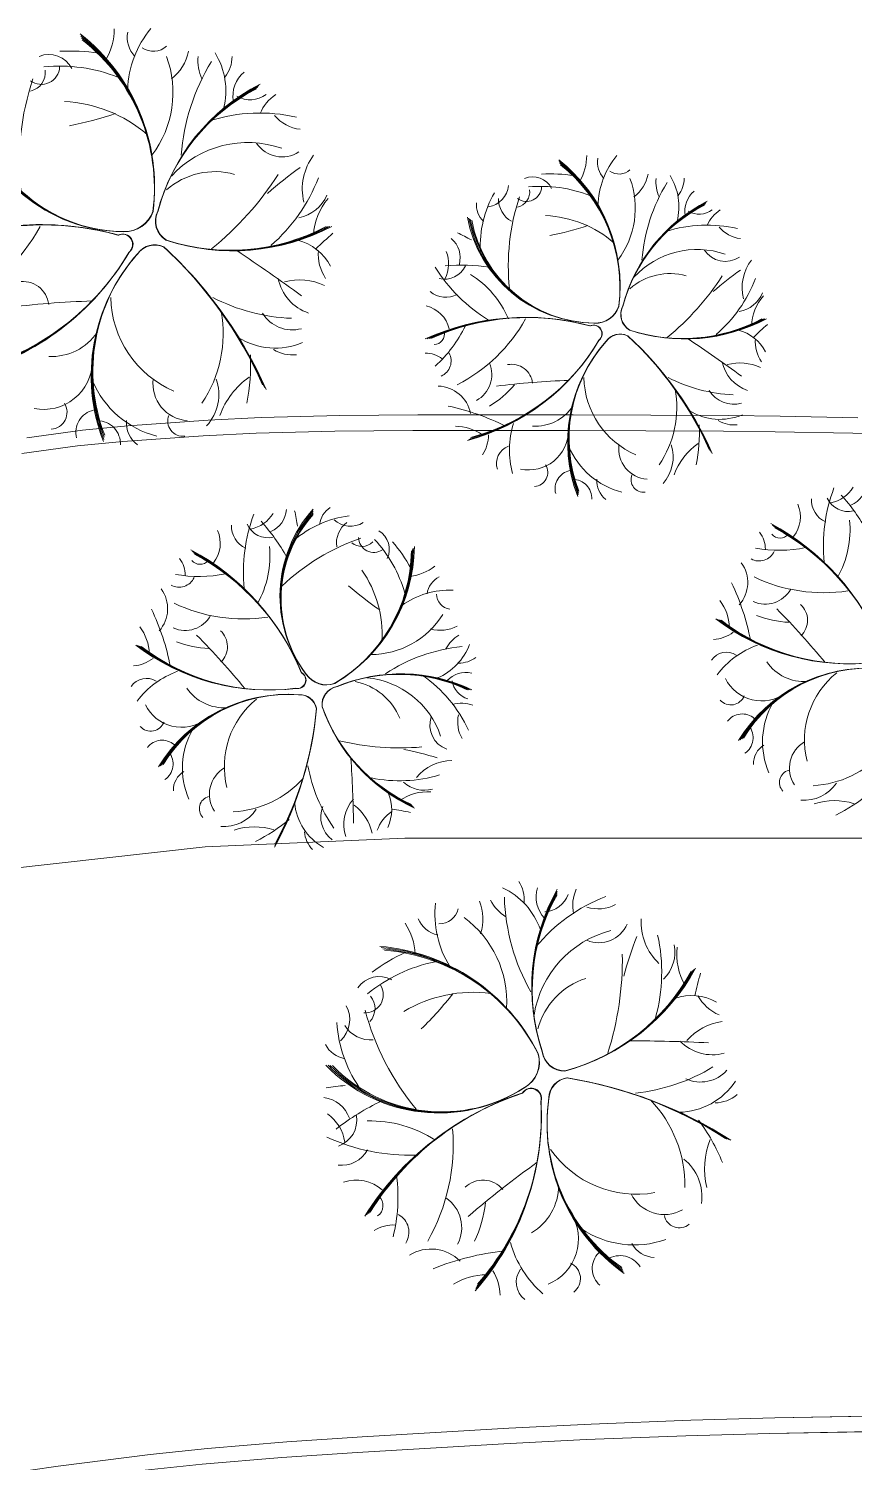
# Model space of a CAD drawing. Header units: metres. Extents: x -1097 to 1588, y -673 to 884.
# Drawn here: x 962.7 to 987.51, y 517.9 to 561.02 of the extents above; entities that cross this region are included whole.
import ezdxf

# ---------------------------------------------------------------- set-up
doc = ezdxf.new("R2010")
doc.units = ezdxf.units.M
for name, color, linetype, lineweight, plot in [('CRECIDA_Q2', 150, 'Continuous', 0, False), ('TERRENO', 188, 'Continuous', 0, False), ('TEXTO', 7, 'Continuous', 0, False), ('VEGETACION', 85, 'Continuous', 0, False), ('VISTA LEJOS', 7, 'Continuous', 0, False)]:
    doc.layers.add(name, color=color, linetype=linetype, lineweight=lineweight, plot=plot)

msp = doc.modelspace()

# ---------------------------------------------------------------- linework, layer by layer
at = {"layer": 'CRECIDA_Q2'}
msp.add_lwpolyline([(920, 516.359), (926, 520.352), (932, 524.036), (938, 527.313), (944, 530.098), (950, 532.658), (956, 534.528), (962, 535.74), (968, 536.412), (974, 536.674), (980, 536.674), (986, 536.674), (992, 536.674)], dxfattribs=at)
at = {"layer": 'TERRENO'}
msp.add_lwpolyline([(962.489, 548.243), (964.159, 548.473), (965.522, 548.608), (967.942, 548.78), (969.535, 548.857), (971.897, 548.915), (974.239, 548.934), (978.905, 548.934), (981.238, 548.929), (983.571, 548.915), (985.126, 548.896), (987.459, 548.852), (988.755, 548.819)], dxfattribs=at)
at = {"layer": 'TEXTO', "color": 141}
msp.add_lwpolyline([(989.542, 518.857), (984.963, 518.77), (982.438, 518.703), (979.443, 518.588), (976.975, 518.463), (972.569, 518.204), (970.303, 518.05), (967.913, 517.849), (966.194, 517.666), (963.43, 517.321), (961.769, 517.081), (959.551, 516.706), (957.516, 516.322), (953.628, 515.545), (951.679, 515.132), (949.721, 514.671), (948.405, 514.316), (946.418, 513.711), (945.304, 513.327), (943.951, 512.78), (942.808, 512.252), (491.207, 415.553)], dxfattribs=at)
at = {"layer": 'VEGETACION'}
for centre, radius, start, end in [((963.399, 561.026), 1.869, -30.3109, -0.1369), ((968.668, 559.102), 3, 140.203, 178.1947), ((960.618, 556.261), 5.862, -7.0126, 51.7609), ((960.675, 556.246), 5.803, -7.0126, 51.7609), ((960.731, 556.232), 5.745, -7.0126, 51.7609), ((960.787, 556.218), 5.686, -7.0126, 51.7609), ((966.495, 560.767), 0.839, 169.6778, -136.2887), ((963.3, 559.47), 0.775, 26.989, 112.3536), ((963.918, 553.779), 6.571, 82.3394, 92.5468), ((966.441, 560.922), 0.58, -125.0679, -46.7585), ((963.899, 559.101), 3.133, -37.04, 20.2784), ((966.137, 560.601), 1.382, -52.2138, -10.7459), ((969.133, 560.057), 1.353, 174.4694, -156.1224), ((966.443, 559.153), 2.176, -14.1206, 31.5271), ((967.769, 560.2), 1.04, -37.8757, -0.6938), ((963.078, 559.895), 0.548, -126.8376, -2.2225), ((962.632, 559.693), 0.561, -77.8599, 7.8919), ((963.622, 555.143), 4.754, 68.3223, 95.6759), ((973.516, 556.748), 6.258, 148.3668, 175.7309), ((969.761, 558.996), 0.93, 129.1335, -169.7906), ((970.272, 557.006), 7.859, 161.4244, -173.9045), ((972.283, 554.01), 5.906, 117.2325, 165.0827), ((972.344, 554.002), 5.967, 117.2325, 165.0827), ((972.406, 553.994), 6.027, 117.2325, 165.0827), ((963.578, 554.742), 4.093, 49.1819, 87.2866), ((972.221, 554.018), 5.846, 117.2325, 165.0827), ((969.352, 559.693), 0.81, -119.4079, -53.7772), ((970.769, 558.022), 1.206, 122.4262, 158.3906), ((965.574, 559.649), 4.73, -169.3991, -90.6111), ((965.581, 559.601), 4.683, -169.3991, -90.6111), ((965.588, 559.552), 4.635, -169.3991, -90.6111), ((965.595, 559.504), 4.588, -169.3991, -90.6111), ((961.733, 569.217), 11.329, -78.8812, -71.6233), ((969.641, 553.488), 4.996, 77.262, 107.3482), ((970.967, 559.119), 1.128, -141.3142, -95.8118), ((969.28, 554.478), 3.119, 70.8016, 137.4059), ((970.308, 558.088), 0.922, -146.5166, -56.5593), ((972.609, 556.199), 1.693, 143.1596, -166.5877), ((975.624, 553.276), 4.844, -7.0126, 51.7609), ((977.922, 557.213), 1.544, -30.3109, -0.1369), ((980.48, 556.999), 0.693, 169.6778, -136.2887), ((982.276, 555.623), 2.478, 140.203, 178.1947), ((968.29, 554.533), 2.189, 74.3184, 131.5501), ((962.215, 561.764), 9.484, -50.9616, -32.7007), ((979.313, 545.181), 14.413, 125.9438, 130.9474), ((978.351, 551.225), 5.429, 82.3394, 92.5468), ((975.671, 553.264), 4.795, -7.0126, 51.7609), ((975.717, 553.252), 4.747, -7.0126, 51.7609), ((975.764, 553.24), 4.698, -7.0126, 51.7609), ((980.435, 557.128), 0.479, -125.0679, -46.7585), ((980.184, 556.862), 1.142, -52.2138, -10.7459), ((966.618, 558.367), 5.12, -49.014, -20.954), ((976.392, 556.374), 0.725, -80.5732, -5.4598), ((977.657, 556.279), 0.453, -126.8376, -2.2225), ((977.84, 555.928), 0.64, 26.989, 112.3536), ((978.106, 552.352), 3.928, 68.3223, 95.6759), ((978.335, 555.623), 2.589, -37.04, 20.2784), ((986.282, 553.679), 5.171, 148.3668, 175.7309), ((982.66, 556.412), 1.118, 174.4694, -156.1224), ((980.437, 555.666), 1.798, -14.1206, 31.5271), ((981.533, 556.531), 0.859, -37.8757, -0.6938), ((970.609, 556.452), 1.134, -79.471, -22.6738), ((973.086, 554.718), 1.835, 139.4516, 176.9574), ((976.854, 555.733), 0.707, 175.5863, -134.2924), ((979.442, 554.498), 3.177, 149.9473, -176.8254), ((977.588, 555.902), 0.776, 178.8709, -119.6274), ((983.601, 553.891), 6.494, 161.4244, -173.9045), ((977.288, 556.112), 0.464, -77.8599, 7.8919), ((985.313, 551.41), 4.93, 117.2325, 165.0827), ((985.364, 551.403), 4.98, 117.2325, 165.0827), ((983.179, 555.536), 0.769, 129.1335, -169.7906), ((965.573, 555.825), 0.907, -93.1322, -17.9739), ((965.58, 555.815), 0.898, -93.1322, -17.9739), ((965.587, 555.805), 0.889, -93.1322, -17.9739), ((965.594, 555.795), 0.88, -93.1322, -17.9739), ((967.163, 555.228), 0.66, 153.4198, -121.2712), ((967.172, 555.232), 0.667, 153.4198, -121.2712), ((967.182, 555.236), 0.674, 153.4198, -121.2712), ((967.191, 555.241), 0.681, 153.4198, -121.2712), ((979.719, 556.076), 3.908, -169.3991, -90.6111), ((978.07, 552.021), 3.382, 49.1819, 87.2866), ((985.212, 551.423), 4.83, 117.2325, 165.0827), ((985.263, 551.416), 4.88, 117.2325, 165.0827), ((982.841, 556.112), 0.669, -119.4079, -53.7772), ((984.012, 554.731), 0.996, 122.4262, 158.3906), ((963.038, 546.248), 8.881, 74.7272, 114.2407), ((963.071, 546.333), 8.792, 74.7272, 114.2407), ((963.103, 546.419), 8.703, 74.7272, 114.2407), ((963.135, 546.505), 8.615, 74.7272, 114.2407), ((957.903, 557.909), 5.869, -63.0744, -28.8672), ((968.749, 560.555), 6.199, -108.1317, -62.2585), ((968.775, 560.614), 6.263, -108.1317, -62.2585), ((968.801, 560.673), 6.327, -108.1317, -62.2585), ((968.827, 560.732), 6.391, -108.1317, -62.2585), ((979.725, 556.036), 3.869, -169.3991, -90.6111), ((979.731, 555.996), 3.83, -169.3991, -90.6111), ((979.736, 555.956), 3.791, -169.3991, -90.6111), ((976.546, 563.982), 9.361, -78.8812, -71.6233), ((983.08, 550.985), 4.128, 77.262, 107.3482), ((984.175, 555.638), 0.932, -141.3142, -95.8118), ((965.505, 554.531), 0.311, -49.8029, 114.2093), ((965.513, 554.534), 0.308, -49.8029, 114.2093), ((965.52, 554.537), 0.305, -49.8029, 114.2093), ((965.528, 554.54), 0.302, -49.8029, 114.2093), ((966.486, 553.874), 0.64, 64.1571, 144.9717), ((966.483, 553.883), 0.634, 64.1571, 144.9717), ((966.481, 553.893), 0.627, 64.1571, 144.9717), ((966.479, 553.902), 0.621, 64.1571, 144.9717), ((970.417, 553.19), 1.513, 26.9787, 76.13), ((978.878, 546.691), 10.79, 130.7293, 134.4144), ((974.892, 554.128), 0.769, -14.6065, 49.1598), ((973.516, 550.324), 5.002, 60.2465, 65.6779), ((958.85, 558.317), 7.95, -74.8679, -30.4024), ((958.924, 558.281), 7.87, -74.8679, -30.4024), ((958.998, 558.246), 7.791, -74.8679, -30.4024), ((959.072, 558.211), 7.711, -74.8679, -30.4024), ((970.082, 550.585), 5.509, 138.4124, -158.9788), ((970.044, 550.627), 5.454, 138.4124, -158.9788), ((970.006, 550.669), 5.399, 138.4124, -158.9788), ((969.967, 550.712), 5.344, 138.4124, -158.9788), ((958.282, 545.251), 12.511, 23.8645, 47.4059), ((958.2, 545.152), 12.64, 23.8645, 47.4059), ((958.118, 545.054), 12.769, 23.8645, 47.4059), ((958.036, 544.955), 12.898, 23.8645, 47.4059), ((934.571, 503.241), 61.595, 53.87007, 56.06767), ((972.702, 554.241), 1.306, 175.4194, -146.0112), ((974.281, 553.948), 1.034, -25.4563, 21.2377), ((982.781, 551.803), 2.577, 70.8016, 137.4059), ((983.631, 554.786), 0.762, -146.5166, -56.5593), ((985.532, 553.225), 1.399, 143.1596, -166.5877), ((979.139, 556.486), 4.982, -148.0271, -121.8354), ((975.193, 554.168), 0.683, -103.4701, -23.891), ((975.682, 547.834), 6.075, 81.8669, 94.4128), ((974.395, 551.124), 2.961, 23.3346, 57.9119), ((981.963, 551.848), 1.809, 74.3184, 131.5501), ((991.071, 544.121), 11.909, 125.9438, 130.9474), ((962.522, 552.639), 0.78, 6.6356, 100.1339), ((971.545, 553.771), 1.374, -169.0993, -108.5458), ((970.835, 551.682), 1.784, 65.2459, 104.8545), ((976.944, 557.823), 7.836, -50.9616, -32.7007), ((980.582, 555.017), 4.231, -49.014, -20.954), ((965.557, 524.268), 28.581, 91.8959, 97.1824), ((968.308, 553.012), 3.15, -178.6401, -113.41), ((970.823, 557.978), 5.671, -117.2715, -92.2861), ((975.232, 553.67), 0.727, -130.2988, -61.7859), ((983.879, 553.434), 0.937, -79.471, -22.6738), ((985.926, 552.001), 1.516, 139.4516, 176.9574), ((964.819, 551.85), 3.722, -34.2307, 10.3731), ((970.616, 553.008), 1.045, -148.9222, -74.8688), ((977.624, 545.002), 7.338, 74.7272, 114.2407), ((974.415, 551.763), 0.949, 14.1637, 76.1762), ((977.651, 545.073), 7.265, 74.7272, 114.2407), ((977.677, 545.144), 7.191, 74.7272, 114.2407), ((977.704, 545.215), 7.118, 74.7272, 114.2407), ((979.719, 552.916), 0.75, -93.1322, -17.9739), ((979.724, 552.908), 0.742, -93.1322, -17.9739), ((979.73, 552.899), 0.735, -93.1322, -17.9739), ((979.736, 552.891), 0.727, -93.1322, -17.9739), ((981.032, 552.422), 0.546, 153.4198, -121.2712), ((981.04, 552.426), 0.551, 153.4198, -121.2712), ((981.048, 552.429), 0.557, 153.4198, -121.2712), ((981.055, 552.433), 0.563, 153.4198, -121.2712), ((974.869, 551.843), 0.323, -87.4794, 11.746), ((972.275, 553.795), 3.935, -47.9098, -25.8136), ((973.38, 554.638), 4.849, -63.0744, -28.8672), ((979.663, 551.847), 0.257, -49.8029, 114.2093), ((979.669, 551.849), 0.255, -49.8029, 114.2093), ((979.675, 551.852), 0.252, -49.8029, 114.2093), ((979.681, 551.854), 0.249, -49.8029, 114.2093), ((982.343, 556.824), 5.122, -108.1317, -62.2585), ((982.364, 556.873), 5.175, -108.1317, -62.2585), ((982.385, 556.922), 5.228, -108.1317, -62.2585), ((982.407, 556.971), 5.281, -108.1317, -62.2585), ((983.721, 550.739), 1.25, 26.9787, 76.13), ((990.712, 545.369), 8.915, 130.7293, 134.4144), ((963.386, 552.813), 1.651, -93.0608, -33.7955), ((970.108, 553.507), 2.092, -122.2591, -66.9897), ((974.163, 554.975), 6.568, -74.8679, -30.4024), ((974.224, 554.946), 6.503, -74.8679, -30.4024), ((974.286, 554.917), 6.437, -74.8679, -30.4024), ((974.347, 554.888), 6.371, -74.8679, -30.4024), ((983.444, 548.586), 4.552, 138.4124, -158.9788), ((983.413, 548.621), 4.506, 138.4124, -158.9788), ((983.381, 548.656), 4.461, 138.4124, -158.9788), ((983.349, 548.691), 4.415, 138.4124, -158.9788), ((980.473, 551.304), 0.529, 64.1571, 144.9717), ((980.471, 551.312), 0.523, 64.1571, 144.9717), ((980.469, 551.319), 0.518, 64.1571, 144.9717), ((980.467, 551.327), 0.513, 64.1571, 144.9717), ((973.694, 544.179), 10.337, 23.8645, 47.4059), ((973.626, 544.097), 10.444, 23.8645, 47.4059), ((973.558, 544.016), 10.55, 23.8645, 47.4059), ((973.49, 543.934), 10.657, 23.8645, 47.4059), ((954.103, 509.467), 50.894, 53.8701, 56.0677), ((985.609, 551.607), 1.079, 175.4194, -146.0112), ((963.389, 550.929), 5.974, -11.3278, 2.7521), ((970.621, 552.29), 1.081, -121.9118, -83.5178), ((974.62, 550.439), 0.824, 52.2518, 90.5793), ((974.886, 551.033), 0.504, -65.7095, 27.1401), ((963.146, 551.037), 1.466, -101.2643, -1.1503), ((975.728, 550.617), 0.883, -61.5198, 22.9503), ((977.198, 550.283), 0.645, 6.6356, 100.1339), ((984.653, 551.219), 1.136, -169.0993, -108.5458), ((984.067, 549.493), 1.474, 65.2459, 104.8545), ((967.249, 551.536), 2.858, -157.3326, -104.242), ((967.543, 550.346), 1.115, 172.8016, -94.3436), ((966.985, 550.031), 1.423, -42.0554, 18.6273), ((970.657, 548.609), 2.347, 124.7312, 160.552), ((974.977, 549.262), 1.01, 10.8837, 88.4892), ((974.911, 552.333), 3.124, -58.5365, -40.244), ((979.705, 526.841), 23.615, 91.8959, 97.1824), ((981.979, 550.592), 2.603, -178.6401, -113.41), ((979.095, 549.631), 3.076, -34.2307, 10.3731), ((984.056, 554.695), 4.686, -117.2715, -92.2861), ((963.335, 549.486), 0.513, -86.0663, 31.7343), ((983.885, 550.588), 0.864, -148.9222, -74.8688), ((964.788, 548.888), 0.675, 102.0332, -164.9929), ((967.332, 549.218), 0.456, 157.6352, -83.3031), ((973.887, 542.877), 6.938, 63.1155, 78.2042), ((977.911, 550.427), 1.364, -93.0608, -33.7955), ((983.465, 551.001), 1.729, -122.2591, -66.9897), ((964.756, 548.538), 0.696, -2.8136, 89.859), ((966.448, 549.162), 0.818, 174.9157, -126.473), ((975.509, 547.631), 1.434, 55.0521, 89.7129), ((979.786, 548.346), 2.646, 162.2918, -164.5827), ((977.713, 548.96), 1.211, -101.2643, -1.1503), ((977.913, 548.871), 4.936, -11.3278, 2.7521), ((983.889, 549.995), 0.893, -121.9118, -83.5178), ((975.432, 548.801), 1.079, -33.6652, 0.2761), ((977.299, 547.948), 0.546, 109.7766, -161.1616), ((981.103, 549.372), 2.362, -157.3326, -104.242), ((981.346, 548.389), 0.921, 172.8016, -94.3436), ((980.885, 548.129), 1.176, -42.0554, 18.6273), ((983.919, 546.954), 1.939, 124.7312, 160.552), ((977.869, 547.678), 0.424, -86.0663, 31.7343), ((979.07, 547.184), 0.557, 102.0332, -164.9929), ((981.172, 547.456), 0.376, 157.6352, -83.3031), ((979.043, 546.895), 0.575, -2.8136, 89.859), ((980.441, 547.41), 0.676, 174.9157, -126.473), ((991.559, 545.462), 4.982, 159.4624, -174.3459), ((986.588, 547.771), 1.034, -77.9669, -31.2728), ((987.103, 547.396), 0.769, -67.117, -3.3508), ((986.947, 546.848), 0.727, 177.1906, -114.2964), ((987.318, 547.182), 0.683, -155.9806, -76.4016), ((982.59, 542.939), 6.075, 29.3564, 41.9022), ((974.127, 544.672), 4.982, 159.4624, -174.3459), ((969.156, 546.982), 1.034, -77.9669, -31.2728), ((969.671, 546.607), 0.769, -67.117, -3.3508), ((974.154, 543.962), 3.908, 138.0903, -143.1217), ((974.126, 543.933), 3.869, 138.0903, -143.1217), ((974.098, 543.905), 3.83, 138.0903, -143.1217), ((974.069, 543.876), 3.791, 138.0903, -143.1217), ((972.734, 543.222), 3.177, 97.4368, 130.6641), ((965.815, 545.384), 5.002, 7.736, 13.1674), ((972.139, 546.027), 0.707, 123.0758, 173.1971), ((984.936, 546.336), 0.949, -38.3468, 23.6656), ((967.504, 545.546), 0.949, -38.3468, 23.6656), ((969.515, 546.058), 0.727, 177.1906, -114.2964), ((969.886, 546.393), 0.683, -155.9806, -76.4016), ((965.158, 542.15), 6.075, 29.3564, 41.9022), ((972.366, 546.783), 0.725, -133.0838, -57.9704), ((972.719, 545.547), 0.776, 126.3603, -172.138), ((972.893, 545.363), 0.64, -25.5215, 59.8431), ((984.01, 545.367), 0.824, -0.2587, 38.0688), ((981.525, 539.674), 7.338, 22.2167, 61.7302), ((981.597, 539.696), 7.265, 22.2167, 61.7302), ((981.669, 539.718), 7.191, 22.2167, 61.7302), ((981.742, 539.74), 7.118, 22.2167, 61.7302), ((984.417, 545.962), 2.961, -29.1759, 5.4014), ((966.985, 545.173), 2.961, -29.1759, 5.4014), ((974.784, 539.553), 6.494, 108.9139, 133.5849), ((969.441, 545.508), 4.844, -59.5232, -0.7497), ((972.703, 545.913), 0.464, -130.3704, -44.6187), ((973.061, 545.722), 0.453, -179.3481, -54.733), ((970.218, 542.976), 3.928, 15.8118, 43.1653), ((969.473, 542.096), 5.429, 29.8289, 40.0362), ((985.276, 546.024), 0.323, -139.9899, -40.7645), ((966.578, 544.578), 0.824, -0.2587, 38.0688), ((964.093, 538.885), 7.338, 22.2167, 61.7302), ((967.844, 545.235), 0.323, -139.9899, -40.7645), ((964.165, 538.907), 7.265, 22.2167, 61.7302), ((964.238, 538.929), 7.191, 22.2167, 61.7302), ((964.31, 538.951), 7.118, 22.2167, 61.7302), ((969.497, 545.375), 4.698, -59.5232, -0.7497), ((969.478, 545.419), 4.747, -59.5232, -0.7497), ((969.459, 545.463), 4.795, -59.5232, -0.7497), ((984.643, 545.517), 0.504, -118.22, -25.3705), ((985.246, 549.27), 3.935, -100.4204, -78.3241), ((967.814, 548.481), 3.935, -100.4204, -78.3241), ((969.933, 542.803), 3.382, -3.3286, 34.776), ((973.963, 546.08), 1.544, -82.8214, -52.6474), ((983.293, 544.367), 1.01, -41.6268, 35.9787), ((965.861, 543.578), 1.01, -41.6268, 35.9787), ((967.211, 544.728), 0.504, -118.22, -25.3705), ((978.496, 551.292), 9.361, -131.3917, -124.1338), ((975.351, 541.659), 2.478, 87.6925, 125.6842), ((975.35, 543.92), 0.693, 117.1673, 171.2007), ((977.564, 541.346), 6.938, 10.6049, 25.6937), ((984.826, 544.596), 0.883, -114.0303, -29.5602), ((986.587, 548.906), 4.849, -115.5849, -81.3777), ((969.156, 548.117), 4.849, -115.5849, -81.3777), ((975.425, 544.034), 0.479, -177.5784, -99.269), ((982.323, 542.953), 1.434, 2.5416, 37.2023), ((960.132, 540.557), 6.938, 10.6049, 25.6937), ((967.394, 543.806), 0.883, -114.0303, -29.5602), ((972.953, 544.785), 2.589, -89.5505, -32.2321), ((985.69, 546.289), 3.124, -111.047, -92.7546), ((968.381, 526.97), 23.615, 39.3853, 44.6718), ((985.455, 543.227), 0.645, -45.8749, 47.6233), ((964.891, 542.163), 1.434, 2.5416, 37.2023), ((968.023, 542.438), 0.645, -45.8749, 47.6233), ((975.061, 544.072), 1.142, -104.7244, -63.2564), ((983.205, 543.726), 1.079, -86.1757, -52.2344), ((987.331, 548.49), 6.568, -127.3784, -82.9129), ((987.345, 548.424), 6.503, -127.3784, -82.9129), ((987.359, 548.357), 6.437, -127.3784, -82.9129), ((987.374, 548.291), 6.371, -127.3784, -82.9129), ((969.899, 547.701), 6.568, -127.3784, -82.9129), ((969.913, 547.634), 6.503, -127.3784, -82.9129), ((969.928, 547.568), 6.437, -127.3784, -82.9129), ((969.942, 547.502), 6.371, -127.3784, -82.9129), ((968.258, 545.499), 3.124, -111.047, -92.7546), ((950.949, 526.181), 23.615, 39.3853, 44.6718), ((976.246, 537.296), 5.171, 95.8563, 123.2203), ((974.266, 543.144), 1.798, -66.6312, -20.9834), ((976.211, 541.834), 1.118, 121.9589, 151.3671), ((985.493, 539.994), 2.646, 109.7813, 142.9068), ((965.773, 542.936), 1.079, -86.1757, -52.2344), ((975.619, 542.8), 0.859, -90.3862, -53.2043), ((983.664, 541.725), 0.546, 57.2661, 146.3278), ((968.062, 539.205), 2.646, 109.7813, 142.9068), ((970.764, 541.434), 0.257, -102.3134, 61.6988), ((970.77, 541.43), 0.255, -102.3134, 61.6988), ((970.775, 541.427), 0.252, -102.3134, 61.6988), ((970.781, 541.423), 0.249, -102.3134, 61.6988), ((971.647, 542.04), 0.75, -145.6427, -70.4844), ((971.644, 542.03), 0.742, -145.6427, -70.4844), ((971.64, 542.021), 0.735, -145.6427, -70.4844), ((971.637, 542.011), 0.727, -145.6427, -70.4844), ((973.805, 536.773), 4.83, 64.722, 112.5721), ((973.831, 536.728), 4.88, 64.722, 112.5721), ((973.856, 536.684), 4.93, 64.722, 112.5721), ((973.882, 536.639), 4.98, 64.722, 112.5721), ((972.16, 538.198), 4.128, 24.7515, 54.8377), ((975.831, 540.889), 0.769, 76.623, 137.6988), ((987.91, 537.237), 4.552, 85.9019, 148.5107), ((987.919, 537.284), 4.506, 85.9019, 148.5107), ((987.927, 537.33), 4.461, 85.9019, 148.5107), ((987.936, 537.377), 4.415, 85.9019, 148.5107), ((986.003, 542.748), 1.364, -145.5713, -86.306), ((988.61, 539.621), 2.603, 128.8494, -165.9205), ((966.232, 540.936), 0.546, 57.2661, 146.3278), ((968.571, 541.959), 1.364, -145.5713, -86.306), ((972.055, 540.697), 0.546, 100.9093, -173.7818), ((972.062, 540.693), 0.551, 100.9093, -173.7818), ((972.07, 540.689), 0.557, 100.9093, -173.7818), ((972.077, 540.685), 0.563, 100.9093, -173.7818), ((972.165, 539.609), 1.809, 21.8079, 79.0396), ((972.627, 538.932), 2.577, 18.2911, 84.8953), ((976.083, 541.507), 0.669, -171.9184, -106.2877), ((984.719, 542.013), 1.211, -153.7749, -53.6608), ((967.287, 541.223), 1.211, -153.7749, -53.6608), ((970.478, 536.448), 4.552, 85.9019, 148.5107), ((970.487, 536.495), 4.506, 85.9019, 148.5107), ((970.495, 536.541), 4.461, 85.9019, 148.5107), ((970.504, 536.587), 4.415, 85.9019, 148.5107), ((971.178, 538.832), 2.603, 128.8494, -165.9205), ((970.826, 540.46), 0.529, 11.6466, 92.4612), ((970.831, 540.467), 0.523, 11.6466, 92.4612), ((970.836, 540.473), 0.518, 11.6466, 92.4612), ((970.841, 540.479), 0.513, 11.6466, 92.4612), ((975.7, 539.738), 0.996, 69.9156, 105.88), ((983.797, 541.108), 0.424, -138.5768, -20.7762), ((987.109, 539.573), 2.362, 150.1568, -156.7526), ((960.73, 541.515), 10.657, -28.646, -5.1047), ((960.836, 541.511), 10.55, -28.646, -5.1047), ((960.941, 541.507), 10.444, -28.646, -5.1047), ((961.047, 541.502), 10.337, -28.646, -5.1047), ((976.345, 542.336), 5.122, -160.6422, -114.769), ((976.396, 542.349), 5.175, -160.6422, -114.769), ((976.448, 542.362), 5.228, -160.6422, -114.769), ((976.5, 542.374), 5.281, -160.6422, -114.769), ((975.511, 540.074), 0.762, 160.9729, -109.0699), ((976.518, 540.16), 0.932, 166.1753, -148.3223), ((984.136, 539.855), 0.557, 49.5226, 142.4966), ((966.365, 540.319), 0.424, -138.5768, -20.7762), ((969.677, 538.784), 2.362, 150.1568, -156.7526), ((983.89, 539.701), 0.575, -55.3242, 37.3484), ((966.704, 539.065), 0.557, 49.5226, 142.4966), ((973.852, 547.228), 7.836, -103.4722, -85.2112), ((985.15, 538.905), 0.676, 122.4052, -178.9835), ((986.477, 538.783), 0.921, 120.291, -146.8541), ((966.458, 538.911), 0.575, -55.3242, 37.3484), ((921.581, 535.921), 50.894, 1.3595, 3.5571), ((971.577, 527.679), 11.909, 73.4333, 78.4369), ((975.43, 537.615), 1.399, 90.6491, 140.9017), ((986.093, 541.325), 3.076, -86.7412, -42.1374), ((967.718, 538.115), 0.676, 122.4052, -178.9835), ((969.045, 537.993), 0.921, 120.291, -146.8541), ((975.698, 539.681), 4.686, -169.782, -144.7966), ((973.839, 542.633), 4.231, -101.5246, -73.4645), ((985.631, 538.353), 0.376, 105.1246, -135.8136), ((968.661, 540.536), 3.076, -86.7412, -42.1374), ((974.59, 539.054), 0.937, -131.9815, -75.1843), ((985.99, 538.99), 1.176, -94.566, -33.8832), ((968.199, 537.564), 0.376, 105.1246, -135.8136), ((972.407, 537.901), 1.729, -174.7696, -119.5003), ((973.303, 537.092), 1.136, 138.3902, -161.0564), ((971.577, 536.506), 1.474, 12.7354, 52.3439), ((972.355, 537.539), 1.25, -25.5318, 23.6195), ((974.699, 536.557), 1.516, 86.9411, 124.4468), ((986.904, 535.867), 1.939, 72.2206, 108.0414), ((984.77, 541.799), 4.936, -63.8384, -49.7585), ((968.558, 538.2), 1.176, -94.566, -33.8832), ((967.338, 541.01), 4.936, -63.8384, -49.7585), ((972.335, 537.317), 0.864, 158.5673, -127.3793), ((974.193, 536.57), 1.079, 122.9089, 161.4783), ((972.349, 528.723), 8.915, 78.2188, 81.9039), ((969.472, 535.078), 1.939, 72.2206, 108.0414), ((971.868, 536.953), 0.893, -174.4224, -136.0283), ((976.018, 533.208), 2.176, 19.3799, 65.0277), ((976.546, 534.813), 1.04, -4.3751, 32.8068), ((983.838, 532.197), 6.027, 150.7331, -161.4167), ((983.783, 532.17), 5.967, 150.7331, -161.4167), ((978.872, 534.908), 0.93, 162.6341, -136.29), ((980.25, 534.653), 1.206, 155.9267, -168.1089), ((977.902, 534.393), 3, 173.7036, -148.3047), ((974.964, 534.247), 1.382, -18.7133, 22.7547), ((977.763, 535.447), 1.353, -152.03, -122.6218), ((983.244, 535.107), 6.258, -178.1326, -150.7686), ((983.727, 532.143), 5.906, 150.7331, -161.4167), ((983.671, 532.116), 5.846, 150.7331, -161.4167), ((981.812, 530.25), 4.996, 110.7626, 140.8488), ((978.146, 535.264), 0.81, -85.9073, -20.2766), ((979.809, 535.677), 1.128, -107.8136, -62.3112), ((975.171, 534.583), 0.839, -156.8216, -102.7882), ((975.04, 534.682), 0.58, -91.5673, -13.2579), ((973.926, 531.761), 3.133, -3.5394, 53.779), ((982.791, 534.148), 1.693, 176.6602, -133.0871), ((972.447, 533.09), 1.869, 3.1897, 33.3637), ((980.964, 530.875), 3.119, 104.3022, 170.9064), ((979.829, 534.453), 0.922, -113.016, -23.0588), ((972.758, 527.581), 5.862, 26.488, 85.2614), ((972.812, 527.601), 5.803, 26.488, 85.2614), ((994.462, 528.66), 14.413, 159.4444, 164.448), ((976.598, 532.65), 5.12, -15.5135, 12.5466), ((980.983, 533.255), 1.134, -45.9704, 10.8268), ((984.006, 533.176), 1.835, 172.9522, -149.5421), ((975.879, 528.307), 4.754, 101.8229, 129.1764), ((976.879, 527.333), 6.571, 115.84, 126.0473), ((972.867, 527.62), 5.745, 26.488, 85.2614), ((972.922, 527.639), 5.686, 26.488, 85.2614), ((971.051, 533.052), 9.484, -17.4611, 0.7999), ((973.223, 531.738), 0.775, 60.4896, 145.8542), ((977.168, 535.65), 6.199, -74.6311, -28.7579), ((977.157, 535.713), 6.263, -74.6311, -28.7579), ((977.146, 535.777), 6.327, -74.6311, -28.7579), ((977.134, 535.841), 6.391, -74.6311, -28.7579), ((993.266, 529.68), 10.79, 164.2299, 167.915), ((972.803, 531.97), 0.548, -93.337, 31.2781), ((980.109, 530.375), 2.189, 107.819, 165.0507), ((971.464, 531.221), 0.878, -47.0727, 28.0407), ((972.543, 531.555), 0.561, -44.3593, 41.3924), ((976.064, 527.949), 4.093, 82.6825, 120.7871), ((966.536, 539.001), 11.329, -45.3806, -38.1227), ((982.623, 530.429), 1.513, 60.4793, 109.6306), ((983.949, 532.567), 1.306, -151.08, -112.5106), ((980.397, 533.531), 7.859, -165.075, -140.404), ((975.794, 531.365), 3.845, -176.5521, -143.3248), ((972.986, 531.543), 0.939, -147.6286, -86.1269), ((983.805, 529.403), 1.784, 98.7465, 138.355), ((972.357, 530.883), 0.855, -150.9131, -100.7918), ((980.302, 468.992), 61.595, 87.37064, 89.56824), ((983.244, 531.536), 1.374, -135.5987, -75.0452), ((977.13, 529.953), 0.907, -59.6316, 15.5267), ((977.141, 529.948), 0.898, -59.6316, 15.5267), ((977.153, 529.944), 0.889, -59.6316, 15.5267), ((977.164, 529.939), 0.88, -59.6316, 15.5267), ((978.802, 530.359), 0.681, -173.0796, -87.7707), ((978.796, 530.35), 0.674, -173.0796, -87.7707), ((978.791, 530.341), 0.667, -173.0796, -87.7707), ((978.785, 530.332), 0.66, -173.0796, -87.7707), ((975.02, 533.142), 4.73, -135.8986, -57.1106), ((975.053, 533.106), 4.683, -135.8986, -57.1106), ((975.085, 533.069), 4.635, -135.8986, -57.1106), ((975.117, 533.033), 4.588, -135.8986, -57.1106), ((980.319, 534.646), 5.671, -83.7709, -58.7855), ((982.89, 530.387), 1.045, -115.4216, -41.3682), ((972.602, 523.194), 6.054, 93.7471, 99.1785), ((977.788, 528.837), 0.311, -16.3023, 147.7099), ((977.792, 528.843), 0.308, -16.3023, 147.7099), ((977.797, 528.85), 0.305, -16.3023, 147.7099), ((977.802, 528.856), 0.302, -16.3023, 147.7099), ((978.946, 528.849), 0.621, 97.6577, 178.4723), ((978.954, 528.843), 0.627, 97.6577, 178.4723), ((978.961, 528.836), 0.634, 97.6577, 178.4723), ((978.968, 528.83), 0.64, 97.6577, 178.4723), ((976.886, 517.111), 12.511, 57.3651, 80.9064), ((976.872, 516.984), 12.64, 57.3651, 80.9064), ((976.858, 516.856), 12.769, 57.3651, 80.9064), ((976.844, 516.728), 12.898, 57.3651, 80.9064), ((982.191, 530.523), 2.092, -88.7585, -33.4892), ((971.45, 527.953), 0.931, 18.8941, 82.6604), ((976.451, 522.128), 7.353, 115.3675, 127.9134), ((980.302, 520.568), 8.881, 108.2278, 147.7413), ((980.282, 520.657), 8.792, 108.2278, 147.7413), ((980.262, 520.746), 8.703, 108.2278, 147.7413), ((980.241, 520.835), 8.615, 108.2278, 147.7413), ((970.148, 528.32), 7.95, -41.3673, 3.0982), ((970.229, 528.331), 7.87, -41.3673, 3.0982), ((970.311, 528.343), 7.791, -41.3673, 3.0982), ((970.392, 528.355), 7.711, -41.3673, 3.0982), ((983.617, 528.114), 5.344, 171.913, -125.4782), ((983.672, 528.1), 5.399, 171.913, -125.4782), ((983.727, 528.086), 5.454, 171.913, -125.4782), ((983.782, 528.072), 5.509, 171.913, -125.4782), ((978.695, 526.222), 3.722, -0.7301, 43.8737), ((983.29, 529.792), 1.081, -88.4113, -50.0172), ((970.953, 527.362), 1.251, 8.0443, 54.7383), ((971.726, 528.193), 0.827, -69.9695, 9.6095), ((978.01, 524.665), 5.974, 22.1727, 36.2527), ((972.955, 524.589), 3.584, 56.8352, 91.4125), ((969.583, 527.457), 5.869, -29.5738, 4.6334), ((974.16, 533.169), 6.03, -114.5265, -88.3348), ((985.352, 526.742), 2.347, 158.2317, -165.9475), ((972.099, 527.718), 0.88, -96.7983, -28.2853), ((994.534, 503.629), 28.581, 125.3964, 130.683), ((980.963, 529.117), 3.15, -145.1395, -79.9094), ((981.505, 525.901), 1.423, -8.5549, 52.1279), ((969.031, 525.868), 4.762, -14.4093, 7.687), ((972.547, 525.246), 1.149, 47.6643, 109.6767), ((976.345, 525.612), 0.78, 40.1362, 133.6344), ((976.969, 526.233), 1.651, -59.5602, -0.2949), ((972.952, 525.631), 0.39, -53.9788, 45.2466), ((974.639, 524.967), 1.069, -28.0192, 56.4509), ((972.668, 526.153), 3.781, -25.0359, -6.7435), ((981.796, 526.471), 1.115, -153.6978, -60.843), ((973.511, 524.824), 0.61, -32.2089, 60.6406), ((977.749, 524.621), 1.466, -67.7638, 32.3503), ((982.244, 525.414), 0.456, -168.8643, -49.8025), ((973.639, 524.047), 0.997, 85.7524, 124.0799), ((980.895, 527.301), 2.858, -123.8321, -70.7414), ((974.785, 523.098), 1.222, 44.3843, 121.9898), ((980.251, 525.386), 3.202, -164.2076, -131.0821), ((981.537, 524.88), 0.818, -151.5837, -92.9724), ((977.95, 515.926), 8.396, 96.616, 111.7048), ((978.763, 523.432), 0.513, -52.5657, 65.2349), ((980.305, 523.735), 0.675, 135.5337, -131.4923), ((980.47, 523.426), 0.696, 30.6869, 123.3596), ((976.412, 521.807), 1.735, 88.5527, 123.2134), ((975.553, 522.937), 1.306, -0.1646, 33.7767), ((978.007, 523.323), 0.66, 143.2772, -127.661)]:
    msp.add_arc(centre, radius, start, end, dxfattribs=at)
at = {"layer": 'VISTA LEJOS'}
for points in [[(962.639, 548.713), (964.31, 548.943), (965.673, 549.077), (968.092, 549.25), (969.686, 549.327), (972.048, 549.385), (974.39, 549.404), (979.056, 549.404), (981.389, 549.399), (983.721, 549.385), (985.277, 549.365), (987.61, 549.322)], [(962.489, 548.243), (964.159, 548.473), (965.522, 548.608), (967.942, 548.78), (969.535, 548.857), (971.897, 548.915), (974.239, 548.934), (978.905, 548.934), (981.238, 548.929), (983.571, 548.915), (985.126, 548.896), (987.459, 548.852), (988.755, 548.819)], [(989.693, 519.326), (985.113, 519.24), (982.589, 519.173), (979.593, 519.057), (977.126, 518.933), (972.72, 518.673), (970.454, 518.52), (968.064, 518.318), (966.345, 518.136), (963.58, 517.79), (961.919, 517.55), (959.702, 517.176), (957.667, 516.792), (953.779, 516.014), (951.83, 515.601), (949.871, 515.141), (948.556, 514.785), (946.569, 514.181), (945.455, 513.797), (944.102, 513.249), (942.959, 512.721), (491.358, 416.023)], [(989.693, 519.326), (985.113, 519.24), (982.589, 519.173), (979.593, 519.057), (977.126, 518.933), (972.72, 518.673), (970.454, 518.52), (968.064, 518.318), (966.345, 518.136), (963.58, 517.79), (961.919, 517.55), (959.702, 517.176), (957.667, 516.792), (953.779, 516.014), (951.83, 515.601), (949.871, 515.141), (948.556, 514.785), (946.569, 514.181), (945.455, 513.797), (944.102, 513.249), (942.959, 512.721), (941.922, 512.203)], [(989.542, 518.857), (984.963, 518.77), (982.438, 518.703), (979.443, 518.588), (976.975, 518.463), (972.569, 518.204), (970.303, 518.05), (967.913, 517.849), (966.194, 517.666), (963.43, 517.321), (961.769, 517.081), (959.551, 516.706), (957.516, 516.322), (953.628, 515.545), (951.679, 515.132), (949.721, 514.671), (948.405, 514.316), (946.418, 513.711), (945.304, 513.327), (943.951, 512.78), (942.808, 512.252), (491.207, 415.553)], [(989.542, 518.857), (984.963, 518.77), (982.438, 518.703), (979.443, 518.588), (976.975, 518.463), (972.569, 518.204), (970.303, 518.05), (967.913, 517.849), (966.194, 517.666), (963.43, 517.321), (961.769, 517.081), (959.551, 516.706), (957.516, 516.322), (953.628, 515.545), (951.679, 515.132), (949.721, 514.671), (948.405, 514.316), (946.418, 513.711), (945.304, 513.327), (943.951, 512.78), (942.808, 512.252), (941.772, 511.733)], [(989.542, 518.857), (984.963, 518.77), (982.438, 518.703), (979.443, 518.588), (976.975, 518.463), (972.569, 518.204), (970.303, 518.05), (967.913, 517.849), (966.194, 517.666), (963.43, 517.321), (961.769, 517.081), (959.551, 516.706), (957.516, 516.322), (953.628, 515.545), (951.679, 515.132), (949.721, 514.671), (948.405, 514.316), (946.418, 513.711), (945.304, 513.327), (943.951, 512.78), (942.808, 512.252), (941.772, 511.733)]]:
    msp.add_lwpolyline(points, dxfattribs=at)

doc.saveas('drawing.dxf')
